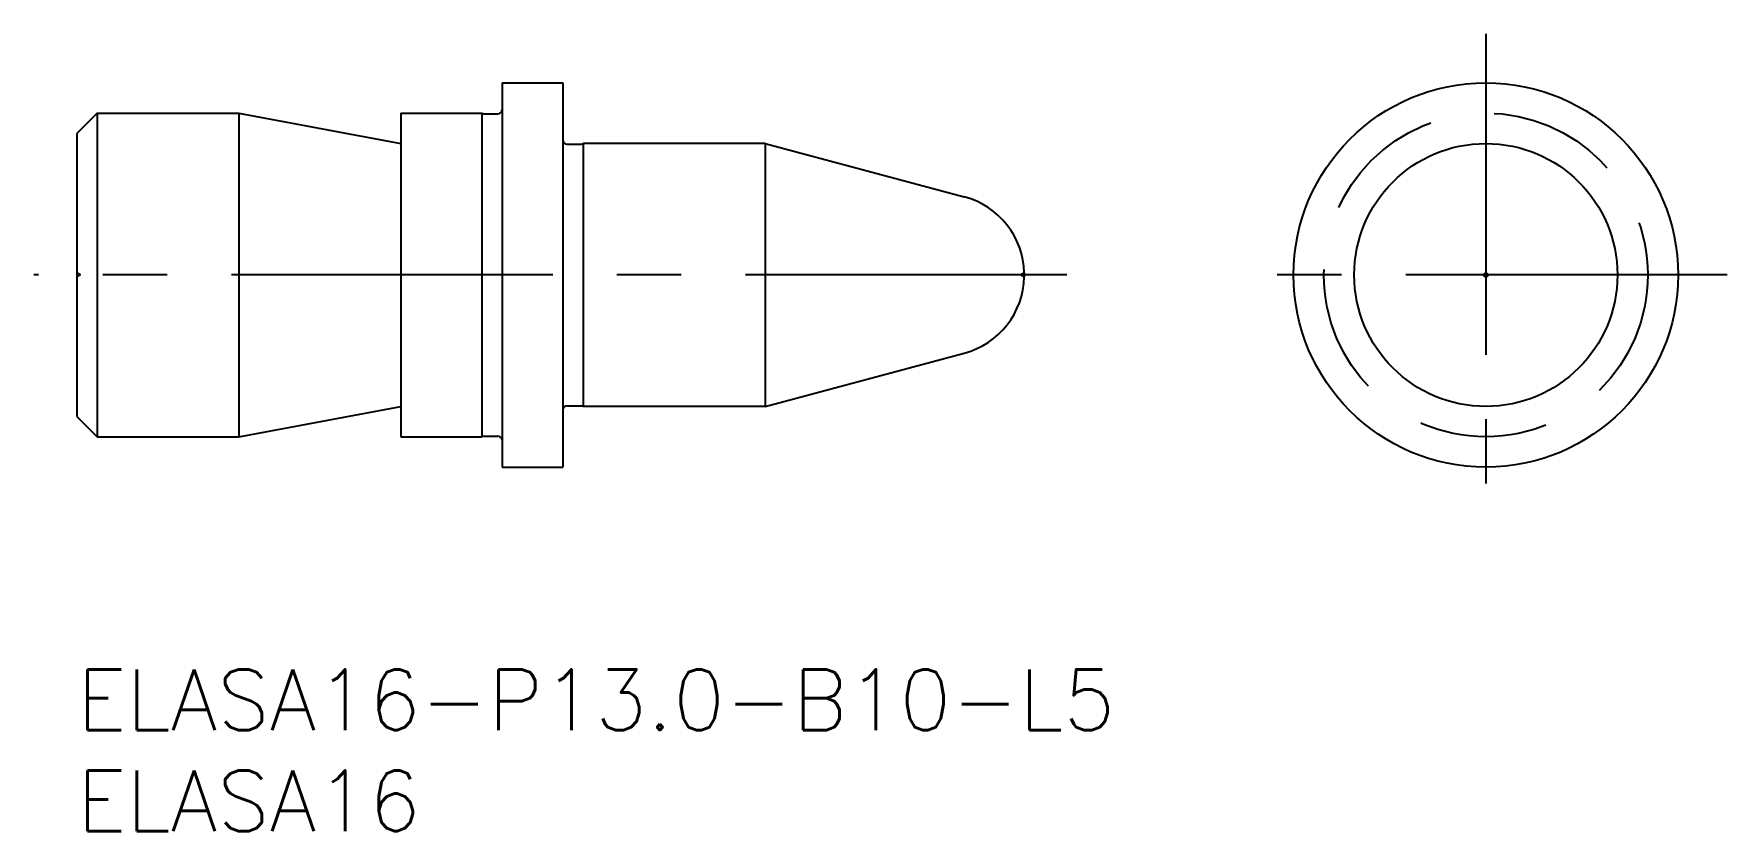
# Model space of a CAD drawing. Extents: x -2.1 to 81.5, y -8 to 31.4.
import ezdxf

# ---------------------------------------------------------------- set-up
doc = ezdxf.new("R2010")
doc.units = 0
doc.header["$LTSCALE"] = 0.5
doc.linetypes.add('CENTER', pattern=[50.8, 31.75, -6.35, 6.35, -6.35])
doc.linetypes.add('DASHED', pattern=[19.05, 12.7, -6.35])
for name, color, linetype in [('MSM_CENTER', 1, 'CENTER'), ('MSM_CONTINUOUS', 7, 'CONTINUOUS'), ('MSM_DASHED', 4, 'DASHED'), ('MSM_PART_NUMBER', 7, 'CONTINUOUS')]:
    doc.layers.add(name, color=color, linetype=linetype)
doc.styles.get("Standard").update_dxf_attribs({"font": 'txt.shx', "height": 1, "bigfont": 'bigfont.shx'})

# ---------------------------------------------------------------- blocks, each defined once
blk = doc.blocks.new('*U22')
at = {"layer": 'MSM_PART_NUMBER'}
blk.add_text('ELASA16-P13.0-B10-L5', height=3, dxfattribs=at).set_placement((0, -3))
blk = doc.blocks.new('*U23')
at = {"layer": 'MSM_PART_NUMBER'}
blk.add_text('ELASA16', height=3, dxfattribs=at).set_placement((0, -8))

msp = doc.modelspace()

# ---------------------------------------------------------------- linework, layer by layer
at = {"layer": 'MSM_CENTER'}
for p, q in [((69.604, 31.422), (69.604, 7.578)), ((48.902, 19.5), (-2.131, 19.5)), ((81.526, 19.5), (57.682, 19.5))]:
    msp.add_line(p, q, dxfattribs=at)
at = {"layer": 'MSM_CONTINUOUS'}
for p, q in [((21, 29), (21, 10)), ((21, 29), (24, 29)), ((24, 29), (24, 10)), ((1, 27.5), (0, 26.5)), ((1, 27.5), (8, 27.5)), ((1, 27.5), (1, 11.5)), ((8, 27.5), (8, 11.5)), ((8, 27.5), (16, 26)), ((16, 27.5), (16, 11.5)), ((16, 27.5), (20, 27.5)), ((20, 27.5), (20, 11.5)), ((20.097, 27.475), (20.8, 27.475)), ((0, 26.5), (0, 12.5)), ((24.2, 25.975), (24.903, 25.975)), ((34, 26), (25, 26)), ((25, 26), (25, 13)), ((34, 26), (34, 13)), ((34, 26), (43.839, 23.364)), ((46.802, 19.599), (46.802, 19.401)), ((34, 13), (43.839, 15.636)), ((8, 11.5), (16, 13)), ((24.2, 13.025), (24.903, 13.025)), ((34, 13), (25, 13)), ((0, 12.5), (1, 11.5)), ((1, 11.5), (8, 11.5)), ((16, 11.5), (20, 11.5)), ((20.097, 11.525), (20.8, 11.525)), ((21, 10), (24, 10))]:
    msp.add_line(p, q, dxfattribs=at)
for radius in [9.5, 6.5, 0.0993]:
    msp.add_circle((69.604, 19.5), radius, dxfattribs=at)
for centre, radius, start, end in [((20.8, 27.675), 0.2, 270, 0), ((20.097, 27.675), 0.2, 241.04498, 270), ((24.2, 26.175), 0.2, 180, 270), ((24.903, 26.175), 0.2, 270, 298.95502), ((42.804, 19.5), 4, 1.42235, 75), ((42.804, 19.5), 4, 285, 358.57765), ((24.2, 12.825), 0.2, 90, 180), ((24.903, 12.825), 0.2, 61.04498, 90), ((20.097, 11.325), 0.2, 90, 118.95502), ((20.8, 11.325), 0.2, 0, 90)]:
    msp.add_arc(centre, radius, start, end, dxfattribs=at)
at = {"layer": 'MSM_DASHED'}
for p, q in [((0.173, 19.5), (0, 19.6)), ((0.173, 19.5), (0, 19.4)), ((46.802, 19.599), (46.63, 19.5)), ((46.802, 19.401), (46.63, 19.5))]:
    msp.add_line(p, q, dxfattribs=at)
msp.add_circle((69.604, 19.5), 8, dxfattribs=at)

# ---------------------------------------------------------------- block references
at = {"layer": 'MSM_CONTINUOUS'}
for name in ['*U22', '*U23']:
    msp.add_blockref(name, (0, 0), dxfattribs=at)

doc.saveas('drawing.dxf')
